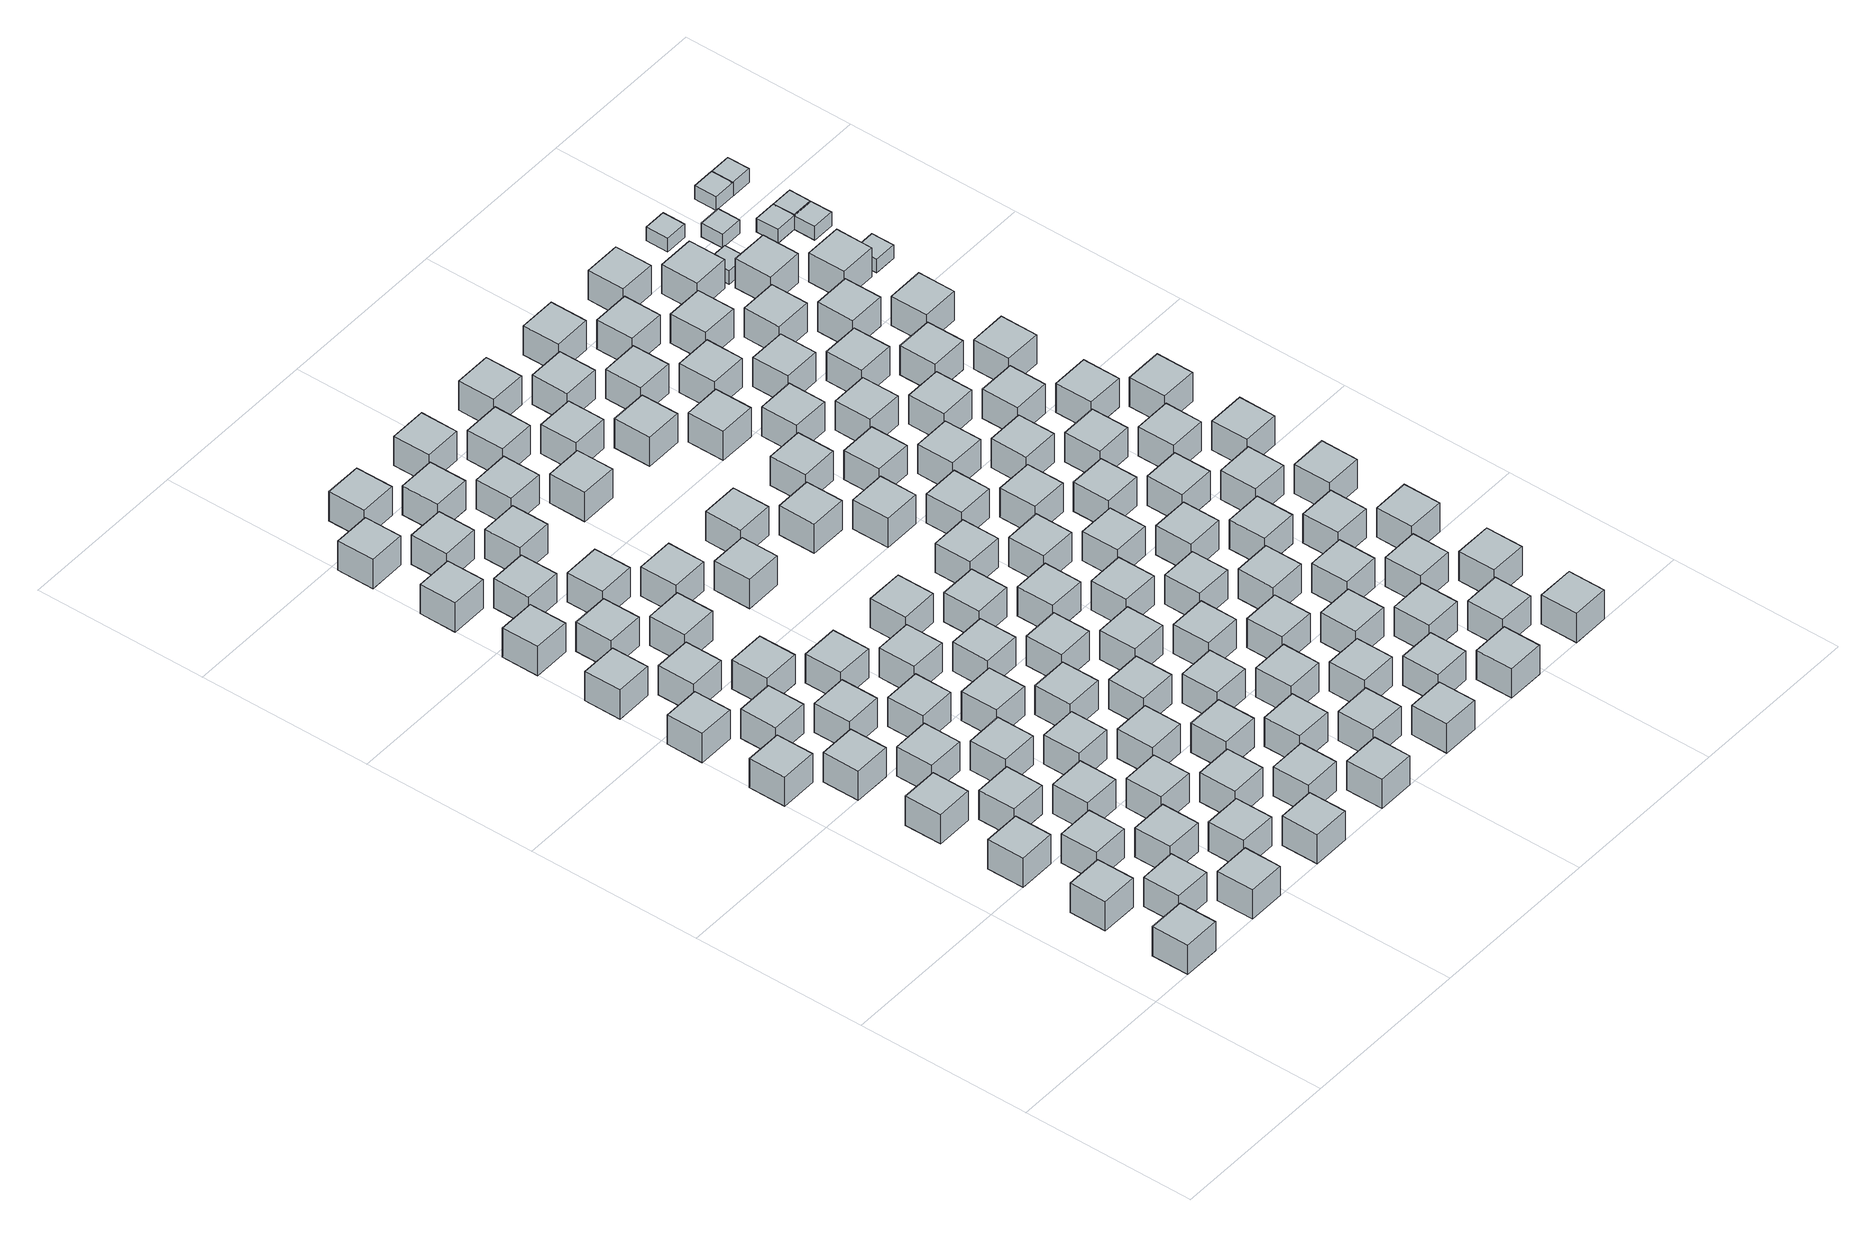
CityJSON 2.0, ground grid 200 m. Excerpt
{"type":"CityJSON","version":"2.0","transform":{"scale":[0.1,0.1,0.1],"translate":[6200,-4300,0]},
"CityObjects":{
"object1":{"type":"GenericCityObject","geometry":[{"type":"Solid","lod":"1","boundaries":[[[[0,1,2,3]],[[4,5,1,0]],[[5,6,2,1]],[[6,7,3,2]],[[7,4,0,3]],[[7,6,5,4]]]]}]},
"object2":{"type":"GenericCityObject","geometry":[{"type":"Solid","lod":"1","boundaries":[[[[8,9,10,11]],[[12,13,9,8]],[[13,14,10,9]],[[14,15,11,10]],[[15,12,8,11]],[[15,14,13,12]]]]}]},
"object3":{"type":"GenericCityObject","geometry":[{"type":"Solid","lod":"1","boundaries":[[[[16,17,18,19]],[[20,21,17,16]],[[21,22,18,17]],[[22,23,19,18]],[[23,20,16,19]],[[23,22,21,20]]]]}]},
"object4":{"type":"GenericCityObject","geometry":[{"type":"Solid","lod":"1","boundaries":[[[[24,25,26,27]],[[28,29,25,24]],[[29,30,26,25]],[[30,31,27,26]],[[31,28,24,27]],[[31,30,29,28]]]]}]},
"object5":{"type":"GenericCityObject","geometry":[{"type":"Solid","lod":"1","boundaries":[[[[32,33,34,35]],[[36,37,33,32]],[[37,38,34,33]],[[38,39,35,34]],[[39,36,32,35]],[[39,38,37,36]]]]}]},
"object6":{"type":"GenericCityObject","geometry":[{"type":"Solid","lod":"1","boundaries":[[[[40,41,42,43]],[[44,45,41,40]],[[45,46,42,41]],[[46,47,43,42]],[[47,44,40,43]],[[47,46,45,44]]]]}]},
"object7":{"type":"GenericCityObject","geometry":[{"type":"Solid","lod":"1","boundaries":[[[[48,49,50,51]],[[52,53,49,48]],[[53,54,50,49]],[[54,55,51,50]],[[55,52,48,51]],[[55,54,53,52]]]]}]},
"object8":{"type":"GenericCityObject","geometry":[{"type":"Solid","lod":"1","boundaries":[[[[56,57,58,59]],[[60,61,57,56]],[[61,62,58,57]],[[62,63,59,58]],[[63,60,56,59]],[[63,62,61,60]]]]}]},
"object9":{"type":"GenericCityObject","geometry":[{"type":"Solid","lod":"1","boundaries":[[[[64,65,66,67]],[[68,69,65,64]],[[69,70,66,65]],[[70,71,67,66]],[[71,68,64,67]],[[71,70,69,68]]]]}]},
"object10":{"type":"GenericCityObject","geometry":[{"type":"Solid","lod":"1","boundaries":[[[[72,73,74,75]],[[76,77,73,72]],[[77,78,74,73]],[[78,79,75,74]],[[79,76,72,75]],[[79,78,77,76]]]]}]},
"object11":{"type":"GenericCityObject","geometry":[{"type":"Solid","lod":"1","boundaries":[[[[80,81,82,83]],[[84,85,81,80]],[[85,86,82,81]],[[86,87,83,82]],[[87,84,80,83]],[[87,86,85,84]]]]}]},
"object12":{"type":"GenericCityObject","geometry":[{"type":"Solid","lod":"1","boundaries":[[[[88,89,90,91]],[[92,93,89,88]],[[93,94,90,89]],[[94,95,91,90]],[[95,92,88,91]],[[95,94,93,92]]]]}]},
"object13":{"type":"GenericCityObject","geometry":[{"type":"Solid","lod":"1","boundaries":[[[[96,97,98,99]],[[100,101,97,96]],[[101,102,98,97]],[[102,103,99,98]],[[103,100,96,99]],[[103,102,101,100]]]]}]},
"object14":{"type":"GenericCityObject","geometry":[{"type":"Solid","lod":"1","boundaries":[[[[104,105,106,107]],[[108,109,105,104]],[[109,110,106,105]],[[110,111,107,106]],[[111,108,104,107]],[[111,110,109,108]]]]}]},
"object15":{"type":"GenericCityObject","geometry":[{"type":"Solid","lod":"1","boundaries":[[[[112,113,114,115]],[[116,117,113,112]],[[117,118,114,113]],[[118,119,115,114]],[[119,116,112,115]],[[119,118,117,116]]]]}]},
"object16":{"type":"GenericCityObject","geometry":[{"type":"Solid","lod":"1","boundaries":[[[[120,121,122,123]],[[124,125,121,120]],[[125,126,122,121]],[[126,127,123,122]],[[127,124,120,123]],[[127,126,125,124]]]]}]},
"object17":{"type":"GenericCityObject","geometry":[{"type":"Solid","lod":"1","boundaries":[[[[128,129,130,131]],[[132,133,129,128]],[[133,134,130,129]],[[134,135,131,130]],[[135,132,128,131]],[[135,134,133,132]]]]}]},
"object18":{"type":"GenericCityObject","geometry":[{"type":"Solid","lod":"1","boundaries":[[[[136,137,138,139]],[[140,141,137,136]],[[141,142,138,137]],[[142,143,139,138]],[[143,140,136,139]],[[143,142,141,140]]]]}]},
"object19":{"type":"GenericCityObject","geometry":[{"type":"Solid","lod":"1","boundaries":[[[[144,145,146,147]],[[148,149,145,144]],[[149,150,146,145]],[[150,151,147,146]],[[151,148,144,147]],[[151,150,149,148]]]]}]},
"object20":{"type":"GenericCityObject","geometry":[{"type":"Solid","lod":"1","boundaries":[[[[152,153,154,155]],[[156,157,153,152]],[[157,158,154,153]],[[158,159,155,154]],[[159,156,152,155]],[[159,158,157,156]]]]}]},
"object21":{"type":"GenericCityObject","geometry":[{"type":"Solid","lod":"1","boundaries":[[[[160,161,162,163]],[[164,165,161,160]],[[165,166,162,161]],[[166,167,163,162]],[[167,164,160,163]],[[167,166,165,164]]]]}]},
"object22":{"type":"GenericCityObject","geometry":[{"type":"Solid","lod":"1","boundaries":[[[[168,169,170,171]],[[172,173,169,168]],[[173,174,170,169]],[[174,175,171,170]],[[175,172,168,171]],[[175,174,173,172]]]]}]},
"object23":{"type":"GenericCityObject","geometry":[{"type":"Solid","lod":"1","boundaries":[[[[176,177,178,179]],[[180,181,177,176]],[[181,182,178,177]],[[182,183,179,178]],[[183,180,176,179]],[[183,182,181,180]]]]}]},
"object24":{"type":"GenericCityObject","geometry":[{"type":"Solid","lod":"1","boundaries":[[[[184,185,186,187]],[[188,189,185,184]],[[189,190,186,185]],[[190,191,187,186]],[[191,188,184,187]],[[191,190,189,188]]]]}]},
"object25":{"type":"GenericCityObject","geometry":[{"type":"Solid","lod":"1","boundaries":[[[[192,193,194,195]],[[196,197,193,192]],[[197,198,194,193]],[[198,199,195,194]],[[199,196,192,195]],[[199,198,197,196]]]]}]},
"object26":{"type":"GenericCityObject","geometry":[{"type":"Solid","lod":"1","boundaries":[[[[200,201,202,203]],[[204,205,201,200]],[[205,206,202,201]],[[206,207,203,202]],[[207,204,200,203]],[[207,206,205,204]]]]}]},
"object27":{"type":"GenericCityObject","geometry":[{"type":"Solid","lod":"1","boundaries":[[[[208,209,210,211]],[[212,213,209,208]],[[213,214,210,209]],[[214,215,211,210]],[[215,212,208,211]],[[215,214,213,212]]]]}]},
"object28":{"type":"GenericCityObject","geometry":[{"type":"Solid","lod":"1","boundaries":[[[[216,217,218,219]],[[220,221,217,216]],[[221,222,218,217]],[[222,223,219,218]],[[223,220,216,219]],[[223,222,221,220]]]]}]},
"object29":{"type":"GenericCityObject","geometry":[{"type":"Solid","lod":"1","boundaries":[[[[224,225,226,227]],[[228,229,225,224]],[[229,230,226,225]],[[230,231,227,226]],[[231,228,224,227]],[[231,230,229,228]]]]}]},
"object30":{"type":"GenericCityObject","geometry":[{"type":"Solid","lod":"1","boundaries":[[[[232,233,234,235]],[[236,237,233,232]],[[237,238,234,233]],[[238,239,235,234]],[[239,236,232,235]],[[239,238,237,236]]]]}]},
"object31":{"type":"GenericCityObject","geometry":[{"type":"Solid","lod":"1","boundaries":[[[[240,241,242,243]],[[244,245,241,240]],[[245,246,242,241]],[[246,247,243,242]],[[247,244,240,243]],[[247,246,245,244]]]]}]},
"object32":{"type":"GenericCityObject","geometry":[{"type":"Solid","lod":"1","boundaries":[[[[248,249,250,251]],[[252,253,249,248]],[[253,254,250,249]],[[254,255,251,250]],[[255,252,248,251]],[[255,254,253,252]]]]}]},
"object33":{"type":"GenericCityObject","geometry":[{"type":"Solid","lod":"1","boundaries":[[[[256,257,258,259]],[[260,261,257,256]],[[261,262,258,257]],[[262,263,259,258]],[[263,260,256,259]],[[263,262,261,260]]]]}]},
"object34":{"type":"GenericCityObject","geometry":[{"type":"Solid","lod":"1","boundaries":[[[[264,265,266,267]],[[268,269,265,264]],[[269,270,266,265]],[[270,271,267,266]],[[271,268,264,267]],[[271,270,269,268]]]]}]},
"object35":{"type":"GenericCityObject","geometry":[{"type":"Solid","lod":"1","boundaries":[[[[272,273,274,275]],[[276,277,273,272]],[[277,278,274,273]],[[278,279,275,274]],[[279,276,272,275]],[[279,278,277,276]]]]}]},
"object36":{"type":"GenericCityObject","geometry":[{"type":"Solid","lod":"1","boundaries":[[[[280,281,282,283]],[[284,285,281,280]],[[285,286,282,281]],[[286,287,283,282]],[[287,284,280,283]],[[287,286,285,284]]]]}]},
"object37":{"type":"GenericCityObject","geometry":[{"type":"Solid","lod":"1","boundaries":[[[[288,289,290,291]],[[292,293,289,288]],[[293,294,290,289]],[[294,295,291,290]],[[295,292,288,291]],[[295,294,293,292]]]]}]},
"object38":{"type":"GenericCityObject","geometry":[{"type":"Solid","lod":"1","boundaries":[[[[296,297,298,299]],[[300,301,297,296]],[[301,302,298,297]],[[302,303,299,298]],[[303,300,296,299]],[[303,302,301,300]]]]}]},
"object39":{"type":"GenericCityObject","geometry":[{"type":"Solid","lod":"1","boundaries":[[[[304,305,306,307]],[[308,309,305,304]],[[309,310,306,305]],[[310,311,307,306]],[[311,308,304,307]],[[311,310,309,308]]]]}]},
"object40":{"type":"GenericCityObject","geometry":[{"type":"Solid","lod":"1","boundaries":[[[[312,313,314,315]],[[316,317,313,312]],[[317,318,314,313]],[[318,319,315,314]],[[319,316,312,315]],[[319,318,317,316]]]]}]},
"object41":{"type":"GenericCityObject","geometry":[{"type":"Solid","lod":"1","boundaries":[[[[320,321,322,323]],[[324,325,321,320]],[[325,326,322,321]],[[326,327,323,322]],[[327,324,320,323]],[[327,326,325,324]]]]}]},
"object42":{"type":"GenericCityObject","geometry":[{"type":"Solid","lod":"1","boundaries":[[[[328,329,330,331]],[[332,333,329,328]],[[333,334,330,329]],[[334,335,331,330]],[[335,332,328,331]],[[335,334,333,332]]]]}]},
"object43":{"type":"GenericCityObject","geometry":[{"type":"Solid","lod":"1","boundaries":[[[[336,337,338,339]],[[340,341,337,336]],[[341,342,338,337]],[[342,343,339,338]],[[343,340,336,339]],[[343,342,341,340]]]]}]},
"object44":{"type":"GenericCityObject","geometry":[{"type":"Solid","lod":"1","boundaries":[[[[344,345,346,347]],[[348,349,345,344]],[[349,350,346,345]],[[350,351,347,346]],[[351,348,344,347]],[[351,350,349,348]]]]}]},
"object45":{"type":"GenericCityObject","geometry":[{"type":"Solid","lod":"1","boundaries":[[[[352,353,354,355]],[[356,357,353,352]],[[357,358,354,353]],[[358,359,355,354]],[[359,356,352,355]],[[359,358,357,356]]]]}]},
"object46":{"type":"GenericCityObject","geometry":[{"type":"Solid","lod":"1","boundaries":[[[[360,361,362,363]],[[364,365,361,360]],[[365,366,362,361]],[[366,367,363,362]],[[367,364,360,363]],[[367,366,365,364]]]]}]},
"object47":{"type":"GenericCityObject","geometry":[{"type":"Solid","lod":"1","boundaries":[[[[368,369,370,371]],[[372,373,369,368]],[[373,374,370,369]],[[374,375,371,370]],[[375,372,368,371]],[[375,374,373,372]]]]}]},
"object48":{"type":"GenericCityObject","geometry":[{"type":"Solid","lod":"1","boundaries":[[[[376,377,378,379]],[[380,381,377,376]],[[381,382,378,377]],[[382,383,379,378]],[[383,380,376,379]],[[383,382,381,380]]]]}]},
"object49":{"type":"GenericCityObject","geometry":[{"type":"Solid","lod":"1","boundaries":[[[[384,385,386,387]],[[388,389,385,384]],[[389,390,386,385]],[[390,391,387,386]],[[391,388,384,387]],[[391,390,389,388]]]]}]},
"object50":{"type":"GenericCityObject","geometry":[{"type":"Solid","lod":"1","boundaries":[[[[392,393,394,395]],[[396,397,393,392]],[[397,398,394,393]],[[398,399,395,394]],[[399,396,392,395]],[[399,398,397,396]]]]}]},
"object51":{"type":"GenericCityObject","geometry":[{"type":"Solid","lod":"1","boundaries":[[[[400,401,402,403]],[[404,405,401,400]],[[405,406,402,401]],[[406,407,403,402]],[[407,404,400,403]],[[407,406,405,404]]]]}]},
"object52":{"type":"GenericCityObject","geometry":[{"type":"Solid","lod":"1","boundaries":[[[[408,409,410,411]],[[412,413,409,408]],[[413,414,410,409]],[[414,415,411,410]],[[415,412,408,411]],[[415,414,413,412]]]]}]},
"object53":{"type":"GenericCityObject","geometry":[{"type":"Solid","lod":"1","boundaries":[[[[416,417,418,419]],[[420,421,417,416]],[[421,422,418,417]],[[422,423,419,418]],[[423,420,416,419]],[[423,422,421,420]]]]}]},
"object54":{"type":"GenericCityObject","geometry":[{"type":"Solid","lod":"1","boundaries":[[[[424,425,426,427]],[[428,429,425,424]],[[429,430,426,425]],[[430,431,427,426]],[[431,428,424,427]],[[431,430,429,428]]]]}]},
"object55":{"type":"GenericCityObject","geometry":[{"type":"Solid","lod":"1","boundaries":[[[[432,433,434,435]],[[436,437,433,432]],[[437,438,434,433]],[[438,439,435,434]],[[439,436,432,435]],[[439,438,437,436]]]]}]},
"object56":{"type":"GenericCityObject","geometry":[{"type":"Solid","lod":"1","boundaries":[[[[440,441,442,443]],[[444,445,441,440]],[[445,446,442,441]],[[446,447,443,442]],[[447,444,440,443]],[[447,446,445,444]]]]}]},
"object57":{"type":"GenericCityObject","geometry":[{"type":"Solid","lod":"1","boundaries":[[[[448,449,450,451]],[[452,453,449,448]],[[453,454,450,449]],[[454,455,451,450]],[[455,452,448,451]],[[455,454,453,452]]]]}]},
"object58":{"type":"GenericCityObject","geometry":[{"type":"Solid","lod":"1","boundaries":[[[[456,457,458,459]],[[460,461,457,456]],[[461,462,458,457]],[[462,463,459,458]],[[463,460,456,459]],[[463,462,461,460]]]]}]},
"object59":{"type":"GenericCityObject","geometry":[{"type":"Solid","lod":"1","boundaries":[[[[464,465,466,467]],[[468,469,465,464]],[[469,470,466,465]],[[470,471,467,466]],[[471,468,464,467]],[[471,470,469,468]]]]}]},
"object60":{"type":"GenericCityObject","geometry":[{"type":"Solid","lod":"1","boundaries":[[[[472,473,474,475]],[[476,477,473,472]],[[477,478,474,473]],[[478,479,475,474]],[[479,476,472,475]],[[479,478,477,476]]]]}]},
"object61":{"type":"GenericCityObject","geometry":[{"type":"Solid","lod":"1","boundaries":[[[[480,481,482,483]],[[484,485,481,480]],[[485,486,482,481]],[[486,487,483,482]],[[487,484,480,483]],[[487,486,485,484]]]]}]},
"object62":{"type":"GenericCityObject","geometry":[{"type":"Solid","lod":"1","boundaries":[[[[488,489,490,491]],[[492,493,489,488]],[[493,494,490,489]],[[494,495,491,490]],[[495,492,488,491]],[[495,494,493,492]]]]}]},
"object63":{"type":"GenericCityObject","geometry":[{"type":"Solid","lod":"1","boundaries":[[[[496,497,498,499]],[[500,501,497,496]],[[501,502,498,497]],[[502,503,499,498]],[[503,500,496,499]],[[503,502,501,500]]]]}]},
"object64":{"type":"GenericCityObject","geometry":[{"type":"Solid","lod":"1","boundaries":[[[[504,505,506,507]],[[508,509,505,504]],[[509,510,506,505]],[[510,511,507,506]],[[511,508,504,507]],[[511,510,509,508]]]]}]},
"object65":{"type":"GenericCityObject","geometry":[{"type":"Solid","lod":"1","boundaries":[[[[512,513,514,515]],[[516,517,513,512]],[[517,518,514,513]],[[518,519,515,514]],[[519,516,512,515]],[[519,518,517,516]]]]}]},
"object66":{"type":"GenericCityObject","geometry":[{"type":"Solid","lod":"1","boundaries":[[[[520,521,522,523]],[[524,525,521,520]],[[525,526,522,521]],[[526,527,523,522]],[[527,524,520,523]],[[527,526,525,524]]]]}]},
"object67":{"type":"GenericCityObject","geometry":[{"type":"Solid","lod":"1","boundaries":[[[[528,529,530,531]],[[532,533,529,528]],[[533,534,530,529]],[[534,535,531,530]],[[535,532,528,531]],[[535,534,533,532]]]]}]},
"object68":{"type":"GenericCityObject","geometry":[{"type":"Solid","lod":"1","boundaries":[[[[536,537,538,539]],[[540,541,537,536]],[[541,542,538,537]],[[542,543,539,538]],[[543,540,536,539]],[[543,542,541,540]]]]}]},
"object69":{"type":"GenericCityObject","geometry":[{"type":"Solid","lod":"1","boundaries":[[[[544,545,546,547]],[[548,549,545,544]],[[549,550,546,545]],[[550,551,547,546]],[[551,548,544,547]],[[551,550,549,548]]]]}]},
"object70":{"type":"GenericCityObject","geometry":[{"type":"Solid","lod":"1","boundaries":[[[[552,553,554,555]],[[556,557,553,552]],[[557,558,554,553]],[[558,559,555,554]],[[559,556,552,555]],[[559,558,557,556]]]]}]},
"object71":{"type":"GenericCityObject","geometry":[{"type":"Solid","lod":"1","boundaries":[[[[560,561,562,563]],[[564,565,561,560]],[[565,566,562,561]],[[566,567,563,562]],[[567,564,560,563]],[[567,566,565,564]]]]}]},
"object72":{"type":"GenericCityObject","geometry":[{"type":"Solid","lod":"1","boundaries":[[[[568,569,570,571]],[[572,573,569,568]],[[573,574,570,569]],[[574,575,571,570]],[[575,572,568,571]],[[575,574,573,572]]]]}]},
"object73":{"type":"GenericCityObject","geometry":[{"type":"Solid","lod":"1","boundaries":[[[[576,577,578,579]],[[580,581,577,576]],[[581,582,578,577]],[[582,583,579,578]],[[583,580,576,579]],[[583,582,581,580]]]]}]},
"object74":{"type":"GenericCityObject","geometry":[{"type":"Solid","lod":"1","boundaries":[[[[584,585,586,587]],[[588,589,585,584]],[[589,590,586,585]],[[590,591,587,586]],[[591,588,584,587]],[[591,590,589,588]]]]}]},
"object75":{"type":"GenericCityObject","geometry":[{"type":"Solid","lod":"1","boundaries":[[[[592,593,594,595]],[[596,597,593,592]],[[597,598,594,593]],[[598,599,595,594]],[[599,596,592,595]],[[599,598,597,596]]]]}]},
"object76":{"type":"GenericCityObject","geometry":[{"type":"Solid","lod":"1","boundaries":[[[[600,601,602,603]],[[604,605,601,600]],[[605,606,602,601]],[[606,607,603,602]],[[607,604,600,603]],[[607,606,605,604]]]]}]},
"object77":{"type":"GenericCityObject","geometry":[{"type":"Solid","lod":"1","boundaries":[[[[608,609,610,611]],[[612,613,609,608]],[[613,614,610,609]],[[614,615,611,610]],[[615,612,608,611]],[[615,614,613,612]]]]}]},
"object78":{"type":"GenericCityObject","geometry":[{"type":"Solid","lod":"1","boundaries":[[[[616,617,618,619]],[[620,621,617,616]],[[621,622,618,617]],[[622,623,619,618]],[[623,620,616,619]],[[623,622,621,620]]]]}]},
"object79":{"type":"GenericCityObject","geometry":[{"type":"Solid","lod":"1","boundaries":[[[[624,625,626,627]],[[628,629,625,624]],[[629,630,626,625]],[[630,631,627,626]],[[631,628,624,627]],[[631,630,629,628]]]]}]},
"object80":{"type":"GenericCityObject","geometry":[{"type":"Solid","lod":"1","boundaries":[[[[632,633,634,635]],[[636,637,633,632]],[[637,638,634,633]],[[638,639,635,634]],[[639,636,632,635]],[[639,638,637,636]]]]}]},
"object81":{"type":"GenericCityObject","geometry":[{"type":"Solid","lod":"1","boundaries":[[[[640,641,642,643]],[[644,645,641,640]],[[645,646,642,641]],[[646,647,643,642]],[[647,644,640,643]],[[647,646,645,644]]]]}]},
"object82":{"type":"GenericCityObject","geometry":[{"type":"Solid","lod":"1","boundaries":[[[[648,649,650,651]],[[652,653,649,648]],[[653,654,650,649]],[[654,655,651,650]],[[655,652,648,651]],[[655,654,653,652]]]]}]},
"object83":{"type":"GenericCityObject","geometry":[{"type":"Solid","lod":"1","boundaries":[[[[656,657,658,659]],[[660,661,657,656]],[[661,662,658,657]],[[662,663,659,658]],[[663,660,656,659]],[[663,662,661,660]]]]}]},
"object84":{"type":"GenericCityObject","geometry":[{"type":"Solid","lod":"1","boundaries":[[[[664,665,666,667]],[[668,669,665,664]],[[669,670,666,665]],[[670,671,667,666]],[[671,668,664,667]],[[671,670,669,668]]]]}]},
"object85":{"type":"GenericCityObject","geometry":[{"type":"Solid","lod":"1","boundaries":[[[[672,673,674,675]],[[676,677,673,672]],[[677,678,674,673]],[[678,679,675,674]],[[679,676,672,675]],[[679,678,677,676]]]]}]},
"object86":{"type":"GenericCityObject","geometry":[{"type":"Solid","lod":"1","boundaries":[[[[680,681,682,683]],[[684,685,681,680]],[[685,686,682,681]],[[686,687,683,682]],[[687,684,680,683]],[[687,686,685,684]]]]}]},
"object87":{"type":"GenericCityObject","geometry":[{"type":"Solid","lod":"1","boundaries":[[[[688,689,690,691]],[[692,693,689,688]],[[693,694,690,689]],[[694,695,691,690]],[[695,692,688,691]],[[695,694,693,692]]]]}]},
"object88":{"type":"GenericCityObject","geometry":[{"type":"Solid","lod":"1","boundaries":[[[[696,697,698,699]],[[700,701,697,696]],[[701,702,698,697]],[[702,703,699,698]],[[703,700,696,699]],[[703,702,701,700]]]]}]},
"object89":{"type":"GenericCityObject","geometry":[{"type":"Solid","lod":"1","boundaries":[[[[704,705,706,707]],[[708,709,705,704]],[[709,710,706,705]],[[710,711,707,706]],[[711,708,704,707]],[[711,710,709,708]]]]}]},
"object90":{"type":"GenericCityObject","geometry":[{"type":"Solid","lod":"1","boundaries":[[[[712,713,714,715]],[[716,717,713,712]],[[717,718,714,713]],[[718,719,715,714]],[[719,716,712,715]],[[719,718,717,716]]]]}]},
"object91":{"type":"GenericCityObject","geometry":[{"type":"Solid","lod":"1","boundaries":[[[[720,721,722,723]],[[724,725,721,720]],[[725,726,722,721]],[[726,727,723,722]],[[727,724,720,723]],[[727,726,725,724]]]]}]},
"object92":{"type":"GenericCityObject","geometry":[{"type":"Solid","lod":"1","boundaries":[[[[728,729,730,731]],[[732,733,729,728]],[[733,734,730,729]],[[734,735,731,730]],[[735,732,728,731]],[[735,734,733,732]]]]}]},
"object93":{"type":"GenericCityObject","geometry":[{"type":"Solid","lod":"1","boundaries":[[[[736,737,738,739]],[[740,741,737,736]],[[741,742,738,737]],[[742,743,739,738]],[[743,740,736,739]],[[743,742,741,740]]]]}]},
"object94":{"type":"GenericCityObject","geometry":[{"type":"Solid","lod":"1","boundaries":[[[[744,745,746,747]],[[748,749,745,744]],[[749,750,746,745]],[[750,751,747,746]],[[751,748,744,747]],[[751,750,749,748]]]]}]},
"object95":{"type":"GenericCityObject","geometry":[{"type":"Solid","lod":"1","boundaries":[[[[752,753,754,755]],[[756,757,753,752]],[[757,758,754,753]],[[758,759,755,754]],[[759,756,752,755]],[[759,758,757,756]]]]}]},
"object96":{"type":"GenericCityObject","geometry":[{"type":"Solid","lod":"1","boundaries":[[[[760,761,762,763]],[[764,765,761,760]],[[765,766,762,761]],[[766,767,763,762]],[[767,764,760,763]],[[767,766,765,764]]]]}]},
"object97":{"type":"GenericCityObject","geometry":[{"type":"Solid","lod":"1","boundaries":[[[[768,769,770,771]],[[772,773,769,768]],[[773,774,770,769]],[[774,775,771,770]],[[775,772,768,771]],[[775,774,773,772]]]]}]},
"object98":{"type":"GenericCityObject","geometry":[{"type":"Solid","lod":"1","boundaries":[[[[776,777,778,779]],[[780,781,777,776]],[[781,782,778,777]],[[782,783,779,778]],[[783,780,776,779]],[[783,782,781,780]]]]}]},
"object99":{"type":"GenericCityObject","geometry":[{"type":"Solid","lod":"1","boundaries":[[[[784,785,786,787]],[[788,789,785,784]],[[789,790,786,785]],[[790,791,787,786]],[[791,788,784,787]],[[791,790,789,788]]]]}]},
"object100":{"type":"GenericCityObject","geometry":[{"type":"Solid","lod":"1","boundaries":[[[[792,793,794,795]],[[796,797,793,792]],[[797,798,794,793]],[[798,799,795,794]],[[799,796,792,795]],[[799,798,797,796]]]]}]},
"object101":{"type":"GenericCityObject","geometry":[{"type":"Solid","lod":"1","boundaries":[[[[800,801,802,803]],[[804,805,801,800]],[[805,806,802,801]],[[806,807,803,802]],[[807,804,800,803]],[[807,806,805,804]]]]}]},
"object102":{"type":"GenericCityObject","geometry":[{"type":"Solid","lod":"1","boundaries":[[[[808,809,810,811]],[[812,813,809,808]],[[813,814,810,809]],[[814,815,811,810]],[[815,812,808,811]],[[815,814,813,812]]]]}]},
"object103":{"type":"GenericCityObject","geometry":[{"type":"Solid","lod":"1","boundaries":[[[[816,817,818,819]],[[820,821,817,816]],[[821,822,818,817]],[[822,823,819,818]],[[823,820,816,819]],[[823,822,821,820]]]]}]},
"object104":{"type":"GenericCityObject","geometry":[{"type":"Solid","lod":"1","boundaries":[[[[824,825,826,827]],[[828,829,825,824]],[[829,830,826,825]],[[830,831,827,826]],[[831,828,824,827]],[[831,830,829,828]]]]}]},
"object105":{"type":"GenericCityObject","geometry":[{"type":"Solid","lod":"1","boundaries":[[[[832,833,834,835]],[[836,837,833,832]],[[837,838,834,833]],[[838,839,835,834]],[[839,836,832,835]],[[839,838,837,836]]]]}]},
"object106":{"type":"GenericCityObject","geometry":[{"type":"Solid","lod":"1","boundaries":[[[[840,841,842,843]],[[844,845,841,840]],[[845,846,842,841]],[[846,847,843,842]],[[847,844,840,843]],[[847,846,845,844]]]]}]},
"object107":{"type":"GenericCityObject","geometry":[{"type":"Solid","lod":"1","boundaries":[[[[848,849,850,851]],[[852,853,849,848]],[[853,854,850,849]],[[854,855,851,850]],[[855,852,848,851]],[[855,854,853,852]]]]}]},
"object108":{"type":"GenericCityObject","geometry":[{"type":"Solid","lod":"1","boundaries":[[[[856,857,858,859]],[[860,861,857,856]],[[861,862,858,857]],[[862,863,859,858]],[[863,860,856,859]],[[863,862,861,860]]]]}]},
"object109":{"type":"GenericCityObject","geometry":[{"type":"Solid","lod":"1","boundaries":[[[[864,865,866,867]],[[868,869,865,864]],[[869,870,866,865]],[[870,871,867,866]],[[871,868,864,867]],[[871,870,869,868]]]]}]},
"object110":{"type":"GenericCityObject","geometry":[{"type":"Solid","lod":"1","boundaries":[[[[872,873,874,875]],[[876,877,873,872]],[[877,878,874,873]],[[878,879,875,874]],[[879,876,872,875]],[[879,878,877,876]]]]}]},
"object111":{"type":"GenericCityObject","geometry":[{"type":"Solid","lod":"1","boundaries":[[[[880,881,882,883]],[[884,885,881,880]],[[885,886,882,881]],[[886,887,883,882]],[[887,884,880,883]],[[887,886,885,884]]]]}]},
"object112":{"type":"GenericCityObject","geometry":[{"type":"Solid","lod":"1","boundaries":[[[[888,889,890,891]],[[892,893,889,888]],[[893,894,890,889]],[[894,895,891,890]],[[895,892,888,891]],[[895,894,893,892]]]]}]},
"object113":{"type":"GenericCityObject","geometry":[{"type":"Solid","lod":"1","boundaries":[[[[896,897,898,899]],[[900,901,897,896]],[[901,902,898,897]],[[902,903,899,898]],[[903,900,896,899]],[[903,902,901,900]]]]}]},
"object114":{"type":"GenericCityObject","geometry":[{"type":"Solid","lod":"1","boundaries":[[[[904,905,906,907]],[[908,909,905,904]],[[909,910,906,905]],[[910,911,907,906]],[[911,908,904,907]],[[911,910,909,908]]]]}]},
"object115":{"type":"GenericCityObject","geometry":[{"type":"Solid","lod":"1","boundaries":[[[[912,913,914,915]],[[916,917,913,912]],[[917,918,914,913]],[[918,919,915,914]],[[919,916,912,915]],[[919,918,917,916]]]]}]},
"object116":{"type":"GenericCityObject","geometry":[{"type":"Solid","lod":"1","boundaries":[[[[920,921,922,923]],[[924,925,921,920]],[[925,926,922,921]],[[926,927,923,922]],[[927,924,920,923]],[[927,926,925,924]]]]}]},
"object117":{"type":"GenericCityObject","geometry":[{"type":"Solid","lod":"1","boundaries":[[[[928,929,930,931]],[[932,933,929,928]],[[933,934,930,929]],[[934,935,931,930]],[[935,932,928,931]],[[935,934,933,932]]]]}]},
"object118":{"type":"GenericCityObject","geometry":[{"type":"Solid","lod":"1","boundaries":[[[[936,937,938,939]],[[940,941,937,936]],[[941,942,938,937]],[[942,943,939,938]],[[943,940,936,939]],[[943,942,941,940]]]]}]},
"object119":{"type":"GenericCityObject","geometry":[{"type":"Solid","lod":"1","boundaries":[[[[944,945,946,947]],[[948,949,945,944]],[[949,950,946,945]],[[950,951,947,946]],[[951,948,944,947]],[[951,950,949,948]]]]}]},
"object120":{"type":"GenericCityObject","geometry":[{"type":"Solid","lod":"1","boundaries":[[[[952,953,954,955]],[[956,957,953,952]],[[957,958,954,953]],[[958,959,955,954]],[[959,956,952,955]],[[959,958,957,956]]]]}]},
"object121":{"type":"GenericCityObject","geometry":[{"type":"Solid","lod":"1","boundaries":[[[[960,961,962,963]],[[964,965,961,960]],[[965,966,962,961]],[[966,967,963,962]],[[967,964,960,963]],[[967,966,965,964]]]]}]},
"object122":{"type":"GenericCityObject","geometry":[{"type":"Solid","lod":"1","boundaries":[[[[968,969,970,971]],[[972,973,969,968]],[[973,974,970,969]],[[974,975,971,970]],[[975,972,968,971]],[[975,974,973,972]]]]}]},
"object123":{"type":"GenericCityObject","geometry":[{"type":"Solid","lod":"1","boundaries":[[[[976,977,978,979]],[[980,981,977,976]],[[981,982,978,977]],[[982,983,979,978]],[[983,980,976,979]],[[983,982,981,980]]]]}]},
"object124":{"type":"GenericCityObject","geometry":[{"type":"Solid","lod":"1","boundaries":[[[[984,985,986,987]],[[988,989,985,984]],[[989,990,986,985]],[[990,991,987,986]],[[991,988,984,987]],[[991,990,989,988]]]]}]},
"object125":{"type":"GenericCityObject","geometry":[{"type":"Solid","lod":"1","boundaries":[[[[992,993,994,995]],[[996,997,993,992]],[[997,998,994,993]],[[998,999,995,994]],[[999,996,992,995]],[[999,998,997,996]]]]}]},
"object126":{"type":"GenericCityObject","geometry":[{"type":"Solid","lod":"1","boundaries":[[[[1000,1001,1002,1003]],[[1004,1005,1001,1000]],[[1005,1006,1002,1001]],[[1006,1007,1003,1002]],[[1007,1004,1000,1003]],[[1007,1006,1005,1004]]]]}]},
"object127":{"type":"GenericCityObject","geometry":[{"type":"Solid","lod":"1","boundaries":[[[[1008,1009,1010,1011]],[[1012,1013,1009,1008]],[[1013,1014,1010,1009]],[[1014,1015,1011,1010]],[[1015,1012,1008,1011]],[[1015,1014,1013,1012]]]]}]},
"object128":{"type":"GenericCityObject","geometry":[{"type":"Solid","lod":"1","boundaries":[[[[1016,1017,1018,1019]],[[1020,1021,1017,1016]],[[1021,1022,1018,1017]],[[1022,1023,1019,1018]],[[1023,1020,1016,1019]],[[1023,1022,1021,1020]]]]}]},
"object129":{"type":"GenericCityObject","geometry":[{"type":"Solid","lod":"1","boundaries":[[[[1024,1025,1026,1027]],[[1028,1029,1025,1024]],[[1029,1030,1026,1025]],[[1030,1031,1027,1026]],[[1031,1028,1024,1027]],[[1031,1030,1029,1028]]]]}]},
"object130":{"type":"GenericCityObject","geometry":[{"type":"Solid","lod":"1","boundaries":[[[[1032,1033,1034,1035]],[[1036,1037,1033,1032]],[[1037,1038,1034,1033]],[[1038,1039,1035,1034]],[[1039,1036,1032,1035]],[[1039,1038,1037,1036]]]]}]},
"object131":{"type":"GenericCityObject","geometry":[{"type":"Solid","lod":"1","boundaries":[[[[1040,1041,1042,1043]],[[1044,1045,1041,1040]],[[1045,1046,1042,1041]],[[1046,1047,1043,1042]],[[1047,1044,1040,1043]],[[1047,1046,1045,1044]]]]}]},
"object132":{"type":"GenericCityObject","geometry":[{"type":"Solid","lod":"1","boundaries":[[[[1048,1049,1050,1051]],[[1052,1053,1049,1048]],[[1053,1054,1050,1049]],[[1054,1055,1051,1050]],[[1055,1052,1048,1051]],[[1055,1054,1053,1052]]]]}]},
"object133":{"type":"GenericCityObject","geometry":[{"type":"Solid","lod":"1","boundaries":[[[[1056,1057,1058,1059]],[[1060,1061,1057,1056]],[[1061,1062,1058,1057]],[[1062,1063,1059,1058]],[[1063,1060,1056,1059]],[[1063,1062,1061,1060]]]]}]},
"object134":{"type":"GenericCityObject","geometry":[{"type":"Solid","lod":"1","boundaries":[[[[1064,1065,1066,1067]],[[1068,1069,1065,1064]],[[1069,1070,1066,1065]],[[1070,1071,1067,1066]],[[1071,1068,1064,1067]],[[1071,1070,1069,1068]]]]}]},
"object135":{"type":"GenericCityObject","geometry":[{"type":"Solid","lod":"1","boundaries":[[[[1072,1073,1074,1075]],[[1076,1077,1073,1072]],[[1077,1078,1074,1073]],[[1078,1079,1075,1074]],[[1079,1076,1072,1075]],[[1079,1078,1077,1076]]]]}]},
"object136":{"type":"GenericCityObject","geometry":[{"type":"Solid","lod":"1","boundaries":[[[[1080,1081,1082,1083]],[[1084,1085,1081,1080]],[[1085,1086,1082,1081]],[[1086,1087,1083,1082]],[[1087,1084,1080,1083]],[[1087,1086,1085,1084]]]]}]},
"object137":{"type":"GenericCityObject","geometry":[{"type":"Solid","lod":"1","boundaries":[[[[1088,1089,1090,1091]],[[1092,1093,1089,1088]],[[1093,1094,1090,1089]],[[1094,1095,1091,1090]],[[1095,1092,1088,1091]],[[1095,1094,1093,1092]]]]}]}
},
"vertices":[
[500,0,0],[929,0,0],[929,429,0],[500,429,0],[500,0,375],[929,0,375],[929,429,375],[500,429,375],
[500,1000,0],[929,1000,0],[929,1429,0],[500,1429,0],[500,1000,375],[929,1000,375],[929,1429,375],[500,1429,375],
[500,2000,0],[929,2000,0],[929,2429,0],[500,2429,0],[500,2000,375],[929,2000,375],[929,2429,375],[500,2429,375],
[1000,500,0],[1429,500,0],[1429,929,0],[1000,929,0],[1000,500,375],[1429,500,375],[1429,929,375],[1000,929,375],
[0,4500,0],[429,4500,0],[429,4929,0],[0,4929,0],[0,4500,375],[429,4500,375],[429,4929,375],[0,4929,375],
[500,3000,0],[929,3000,0],[929,3429,0],[500,3429,0],[500,3000,375],[929,3000,375],[929,3429,375],[500,3429,375],
[1000,1500,0],[1429,1500,0],[1429,1929,0],[1000,1929,0],[1000,1500,375],[1429,1500,375],[1429,1929,375],[1000,1929,375],
[1500,0,0],[1929,0,0],[1929,429,0],[1500,429,0],[1500,0,375],[1929,0,375],[1929,429,375],[1500,429,375],
[0,5500,0],[429,5500,0],[429,5929,0],[0,5929,0],[0,5500,375],[429,5500,375],[429,5929,375],[0,5929,375],
[500,4000,0],[929,4000,0],[929,4429,0],[500,4429,0],[500,4000,375],[929,4000,375],[929,4429,375],[500,4429,375],
[1000,2500,0],[1429,2500,0],[1429,2929,0],[1000,2929,0],[1000,2500,375],[1429,2500,375],[1429,2929,375],[1000,2929,375],
[1500,1000,0],[1929,1000,0],[1929,1429,0],[1500,1429,0],[1500,1000,375],[1929,1000,375],[1929,1429,375],[1500,1429,375],
[0,6500,0],[429,6500,0],[429,6929,0],[0,6929,0],[0,6500,375],[429,6500,375],[429,6929,375],[0,6929,375],
[500,5000,0],[929,5000,0],[929,5429,0],[500,5429,0],[500,5000,375],[929,5000,375],[929,5429,375],[500,5429,375],
[1000,3500,0],[1429,3500,0],[1429,3929,0],[1000,3929,0],[1000,3500,375],[1429,3500,375],[1429,3929,375],[1000,3929,375],
[1500,2000,0],[1929,2000,0],[1929,2429,0],[1500,2429,0],[1500,2000,375],[1929,2000,375],[1929,2429,375],[1500,2429,375],
[2000,500,0],[2429,500,0],[2429,929,0],[2000,929,0],[2000,500,375],[2429,500,375],[2429,929,375],[2000,929,375],
[0,7500,0],[429,7500,0],[429,7929,0],[0,7929,0],[0,7500,375],[429,7500,375],[429,7929,375],[0,7929,375],
[500,6000,0],[929,6000,0],[929,6429,0],[500,6429,0],[500,6000,375],[929,6000,375],[929,6429,375],[500,6429,375],
[1000,4500,0],[1429,4500,0],[1429,4929,0],[1000,4929,0],[1000,4500,375],[1429,4500,375],[1429,4929,375],[1000,4929,375],
[1500,3000,0],[1929,3000,0],[1929,3429,0],[1500,3429,0],[1500,3000,375],[1929,3000,375],[1929,3429,375],[1500,3429,375],
[2000,1500,0],[2429,1500,0],[2429,1929,0],[2000,1929,0],[2000,1500,375],[2429,1500,375],[2429,1929,375],[2000,1929,375],
[2500,0,0],[2929,0,0],[2929,429,0],[2500,429,0],[2500,0,375],[2929,0,375],[2929,429,375],[2500,429,375],
[0,8500,0],[429,8500,0],[429,8929,0],[0,8929,0],[0,8500,375],[429,8500,375],[429,8929,375],[0,8929,375],
[500,7000,0],[929,7000,0],[929,7429,0],[500,7429,0],[500,7000,375],[929,7000,375],[929,7429,375],[500,7429,375],
[1000,5500,0],[1429,5500,0],[1429,5929,0],[1000,5929,0],[1000,5500,375],[1429,5500,375],[1429,5929,375],[1000,5929,375],
[1500,4000,0],[1929,4000,0],[1929,4429,0],[1500,4429,0],[1500,4000,375],[1929,4000,375],[1929,4429,375],[1500,4429,375],
[2000,2500,0],[2429,2500,0],[2429,2929,0],[2000,2929,0],[2000,2500,375],[2429,2500,375],[2429,2929,375],[2000,2929,375],
[2500,1000,0],[2929,1000,0],[2929,1429,0],[2500,1429,0],[2500,1000,375],[2929,1000,375],[2929,1429,375],[2500,1429,375],
[0,9500,0],[429,9500,0],[429,9929,0],[0,9929,0],[0,9500,375],[429,9500,375],[429,9929,375],[0,9929,375],
[500,8000,0],[929,8000,0],[929,8429,0],[500,8429,0],[500,8000,375],[929,8000,375],[929,8429,375],[500,8429,375],
[1000,6500,0],[1429,6500,0],[1429,6929,0],[1000,6929,0],[1000,6500,375],[1429,6500,375],[1429,6929,375],[1000,6929,375],
[1500,5000,0],[1929,5000,0],[1929,5429,0],[1500,5429,0],[1500,5000,375],[1929,5000,375],[1929,5429,375],[1500,5429,375],
[2000,3500,0],[2429,3500,0],[2429,3929,0],[2000,3929,0],[2000,3500,375],[2429,3500,375],[2429,3929,375],[2000,3929,375],
[2500,2000,0],[2929,2000,0],[2929,2429,0],[2500,2429,0],[2500,2000,375],[2929,2000,375],[2929,2429,375],[2500,2429,375],
[3000,500,0],[3429,500,0],[3429,929,0],[3000,929,0],[3000,500,375],[3429,500,375],[3429,929,375],[3000,929,375],
[500,9000,0],[929,9000,0],[929,9429,0],[500,9429,0],[500,9000,375],[929,9000,375],[929,9429,375],[500,9429,375],
[1000,7500,0],[1429,7500,0],[1429,7929,0],[1000,7929,0],[1000,7500,375],[1429,7500,375],[1429,7929,375],[1000,7929,375],
[2000,4500,0],[2429,4500,0],[2429,4929,0],[2000,4929,0],[2000,4500,375],[2429,4500,375],[2429,4929,375],[2000,4929,375],
[2500,3000,0],[2929,3000,0],[2929,3429,0],[2500,3429,0],[2500,3000,375],[2929,3000,375],[2929,3429,375],[2500,3429,375],
[3000,1500,0],[3429,1500,0],[3429,1929,0],[3000,1929,0],[3000,1500,375],[3429,1500,375],[3429,1929,375],[3000,1929,375],
[500,10000,0],[929,10000,0],[929,10429,0],[500,10429,0],[500,10000,375],[929,10000,375],[929,10429,375],[500,10429,375],
[3500,0,0],[3929,0,0],[3929,429,0],[3500,429,0],[3500,0,375],[3929,0,375],[3929,429,375],[3500,429,375],
[1000,8500,0],[1429,8500,0],[1429,8929,0],[1000,8929,0],[1000,8500,375],[1429,8500,375],[1429,8929,375],[1000,8929,375],
[1500,7000,0],[1929,7000,0],[1929,7429,0],[1500,7429,0],[1500,7000,375],[1929,7000,375],[1929,7429,375],[1500,7429,375],
[2500,4000,0],[2929,4000,0],[2929,4429,0],[2500,4429,0],[2500,4000,375],[2929,4000,375],[2929,4429,375],[2500,4429,375],
[3000,2500,0],[3429,2500,0],[3429,2929,0],[3000,2929,0],[3000,2500,375],[3429,2500,375],[3429,2929,375],[3000,2929,375],
[3500,1000,0],[3929,1000,0],[3929,1429,0],[3500,1429,0],[3500,1000,375],[3929,1000,375],[3929,1429,375],[3500,1429,375],
[1000,9500,0],[1429,9500,0],[1429,9929,0],[1000,9929,0],[1000,9500,375],[1429,9500,375],[1429,9929,375],[1000,9929,375],
[2000,6500,0],[2429,6500,0],[2429,6929,0],[2000,6929,0],[2000,6500,375],[2429,6500,375],[2429,6929,375],[2000,6929,375],
[2500,5000,0],[2929,5000,0],[2929,5429,0],[2500,5429,0],[2500,5000,375],[2929,5000,375],[2929,5429,375],[2500,5429,375],
[3000,3500,0],[3429,3500,0],[3429,3929,0],[3000,3929,0],[3000,3500,375],[3429,3500,375],[3429,3929,375],[3000,3929,375],
[3500,2000,0],[3929,2000,0],[3929,2429,0],[3500,2429,0],[3500,2000,375],[3929,2000,375],[3929,2429,375],[3500,2429,375],
[4000,500,0],[4429,500,0],[4429,929,0],[4000,929,0],[4000,500,375],[4429,500,375],[4429,929,375],[4000,929,375],
[1500,9000,0],[1929,9000,0],[1929,9429,0],[1500,9429,0],[1500,9000,375],[1929,9000,375],[1929,9429,375],[1500,9429,375],
[3000,4500,0],[3429,4500,0],[3429,4929,0],[3000,4929,0],[3000,4500,375],[3429,4500,375],[3429,4929,375],[3000,4929,375],
[3500,3000,0],[3929,3000,0],[3929,3429,0],[3500,3429,0],[3500,3000,375],[3929,3000,375],[3929,3429,375],[3500,3429,375],
[4000,1500,0],[4429,1500,0],[4429,1929,0],[4000,1929,0],[4000,1500,375],[4429,1500,375],[4429,1929,375],[4000,1929,375],
[1500,10000,0],[1929,10000,0],[1929,10429,0],[1500,10429,0],[1500,10000,375],[1929,10000,375],[1929,10429,375],[1500,10429,375],
[4500,0,0],[4929,0,0],[4929,429,0],[4500,429,0],[4500,0,375],[4929,0,375],[4929,429,375],[4500,429,375],
[2000,8500,0],[2429,8500,0],[2429,8929,0],[2000,8929,0],[2000,8500,375],[2429,8500,375],[2429,8929,375],[2000,8929,375],
[2500,7000,0],[2929,7000,0],[2929,7429,0],[2500,7429,0],[2500,7000,375],[2929,7000,375],[2929,7429,375],[2500,7429,375],
[3500,4000,0],[3929,4000,0],[3929,4429,0],[3500,4429,0],[3500,4000,375],[3929,4000,375],[3929,4429,375],[3500,4429,375],
[4000,2500,0],[4429,2500,0],[4429,2929,0],[4000,2929,0],[4000,2500,375],[4429,2500,375],[4429,2929,375],[4000,2929,375],
[4500,1000,0],[4929,1000,0],[4929,1429,0],[4500,1429,0],[4500,1000,375],[4929,1000,375],[4929,1429,375],[4500,1429,375],
[2000,9500,0],[2429,9500,0],[2429,9929,0],[2000,9929,0],[2000,9500,375],[2429,9500,375],[2429,9929,375],[2000,9929,375],
[3000,6500,0],[3429,6500,0],[3429,6929,0],[3000,6929,0],[3000,6500,375],[3429,6500,375],[3429,6929,375],[3000,6929,375],
[3500,5000,0],[3929,5000,0],[3929,5429,0],[3500,5429,0],[3500,5000,375],[3929,5000,375],[3929,5429,375],[3500,5429,375],
[4000,3500,0],[4429,3500,0],[4429,3929,0],[4000,3929,0],[4000,3500,375],[4429,3500,375],[4429,3929,375],[4000,3929,375],
[4500,2000,0],[4929,2000,0],[4929,2429,0],[4500,2429,0],[4500,2000,375],[4929,2000,375],[4929,2429,375],[4500,2429,375],
[5000,500,0],[5429,500,0],[5429,929,0],[5000,929,0],[5000,500,375],[5429,500,375],[5429,929,375],[5000,929,375],
[2500,9000,0],[2929,9000,0],[2929,9429,0],[2500,9429,0],[2500,9000,375],[2929,9000,375],[2929,9429,375],[2500,9429,375],
[3500,6000,0],[3929,6000,0],[3929,6429,0],[3500,6429,0],[3500,6000,375],[3929,6000,375],[3929,6429,375],[3500,6429,375],
[4000,4500,0],[4429,4500,0],[4429,4929,0],[4000,4929,0],[4000,4500,375],[4429,4500,375],[4429,4929,375],[4000,4929,375],
[4500,3000,0],[4929,3000,0],[4929,3429,0],[4500,3429,0],[4500,3000,375],[4929,3000,375],[4929,3429,375],[4500,3429,375],
[5000,1500,0],[5429,1500,0],[5429,1929,0],[5000,1929,0],[5000,1500,375],[5429,1500,375],[5429,1929,375],[5000,1929,375],
[2500,10000,0],[2929,10000,0],[2929,10429,0],[2500,10429,0],[2500,10000,375],[2929,10000,375],[2929,10429,375],[2500,10429,375],
[5500,0,0],[5929,0,0],[5929,429,0],[5500,429,0],[5500,0,375],[5929,0,375],[5929,429,375],[5500,429,375],
[3000,8500,0],[3429,8500,0],[3429,8929,0],[3000,8929,0],[3000,8500,375],[3429,8500,375],[3429,8929,375],[3000,8929,375],
[3500,7000,0],[3929,7000,0],[3929,7429,0],[3500,7429,0],[3500,7000,375],[3929,7000,375],[3929,7429,375],[3500,7429,375],
[4000,5500,0],[4429,5500,0],[4429,5929,0],[4000,5929,0],[4000,5500,375],[4429,5500,375],[4429,5929,375],[4000,5929,375],
[4500,4000,0],[4929,4000,0],[4929,4429,0],[4500,4429,0],[4500,4000,375],[4929,4000,375],[4929,4429,375],[4500,4429,375],
[5000,2500,0],[5429,2500,0],[5429,2929,0],[5000,2929,0],[5000,2500,375],[5429,2500,375],[5429,2929,375],[5000,2929,375],
[5500,1000,0],[5929,1000,0],[5929,1429,0],[5500,1429,0],[5500,1000,375],[5929,1000,375],[5929,1429,375],[5500,1429,375],
[3000,9500,0],[3429,9500,0],[3429,9929,0],[3000,9929,0],[3000,9500,375],[3429,9500,375],[3429,9929,375],[3000,9929,375],
[3500,8000,0],[3929,8000,0],[3929,8429,0],[3500,8429,0],[3500,8000,375],[3929,8000,375],[3929,8429,375],[3500,8429,375],
[4000,6500,0],[4429,6500,0],[4429,6929,0],[4000,6929,0],[4000,6500,375],[4429,6500,375],[4429,6929,375],[4000,6929,375],
[4500,5000,0],[4929,5000,0],[4929,5429,0],[4500,5429,0],[4500,5000,375],[4929,5000,375],[4929,5429,375],[4500,5429,375],
[5000,3500,0],[5429,3500,0],[5429,3929,0],[5000,3929,0],[5000,3500,375],[5429,3500,375],[5429,3929,375],[5000,3929,375],
[5500,2000,0],[5929,2000,0],[5929,2429,0],[5500,2429,0],[5500,2000,375],[5929,2000,375],[5929,2429,375],[5500,2429,375],
[6000,500,0],[6429,500,0],[6429,929,0],[6000,929,0],[6000,500,375],[6429,500,375],[6429,929,375],[6000,929,375],
[3500,9000,0],[3929,9000,0],[3929,9429,0],[3500,9429,0],[3500,9000,375],[3929,9000,375],[3929,9429,375],[3500,9429,375],
[4000,7500,0],[4429,7500,0],[4429,7929,0],[4000,7929,0],[4000,7500,375],[4429,7500,375],[4429,7929,375],[4000,7929,375],
[4500,6000,0],[4929,6000,0],[4929,6429,0],[4500,6429,0],[4500,6000,375],[4929,6000,375],[4929,6429,375],[4500,6429,375],
[5000,4500,0],[5429,4500,0],[5429,4929,0],[5000,4929,0],[5000,4500,375],[5429,4500,375],[5429,4929,375],[5000,4929,375],
[5500,3000,0],[5929,3000,0],[5929,3429,0],[5500,3429,0],[5500,3000,375],[5929,3000,375],[5929,3429,375],[5500,3429,375],
[6000,1500,0],[6429,1500,0],[6429,1929,0],[6000,1929,0],[6000,1500,375],[6429,1500,375],[6429,1929,375],[6000,1929,375],
[3500,10000,0],[3929,10000,0],[3929,10429,0],[3500,10429,0],[3500,10000,375],[3929,10000,375],[3929,10429,375],[3500,10429,375],
[6500,0,0],[6929,0,0],[6929,429,0],[6500,429,0],[6500,0,375],[6929,0,375],[6929,429,375],[6500,429,375],
[4000,8500,0],[4429,8500,0],[4429,8929,0],[4000,8929,0],[4000,8500,375],[4429,8500,375],[4429,8929,375],[4000,8929,375],
[4500,7000,0],[4929,7000,0],[4929,7429,0],[4500,7429,0],[4500,7000,375],[4929,7000,375],[4929,7429,375],[4500,7429,375],
[5000,5500,0],[5429,5500,0],[5429,5929,0],[5000,5929,0],[5000,5500,375],[5429,5500,375],[5429,5929,375],[5000,5929,375],
[5500,4000,0],[5929,4000,0],[5929,4429,0],[5500,4429,0],[5500,4000,375],[5929,4000,375],[5929,4429,375],[5500,4429,375],
[6000,2500,0],[6429,2500,0],[6429,2929,0],[6000,2929,0],[6000,2500,375],[6429,2500,375],[6429,2929,375],[6000,2929,375],
[6500,1000,0],[6929,1000,0],[6929,1429,0],[6500,1429,0],[6500,1000,375],[6929,1000,375],[6929,1429,375],[6500,1429,375],
[4000,9500,0],[4429,9500,0],[4429,9929,0],[4000,9929,0],[4000,9500,375],[4429,9500,375],[4429,9929,375],[4000,9929,375],
[4500,8000,0],[4929,8000,0],[4929,8429,0],[4500,8429,0],[4500,8000,375],[4929,8000,375],[4929,8429,375],[4500,8429,375],
[5000,6500,0],[5429,6500,0],[5429,6929,0],[5000,6929,0],[5000,6500,375],[5429,6500,375],[5429,6929,375],[5000,6929,375],
[5500,5000,0],[5929,5000,0],[5929,5429,0],[5500,5429,0],[5500,5000,375],[5929,5000,375],[5929,5429,375],[5500,5429,375],
[6000,3500,0],[6429,3500,0],[6429,3929,0],[6000,3929,0],[6000,3500,375],[6429,3500,375],[6429,3929,375],[6000,3929,375],
[6500,2000,0],[6929,2000,0],[6929,2429,0],[6500,2429,0],[6500,2000,375],[6929,2000,375],[6929,2429,375],[6500,2429,375],
[4500,9000,0],[4929,9000,0],[4929,9429,0],[4500,9429,0],[4500,9000,375],[4929,9000,375],[4929,9429,375],[4500,9429,375],
[5000,7500,0],[5429,7500,0],[5429,7929,0],[5000,7929,0],[5000,7500,375],[5429,7500,375],[5429,7929,375],[5000,7929,375],
[5500,6000,0],[5929,6000,0],[5929,6429,0],[5500,6429,0],[5500,6000,375],[5929,6000,375],[5929,6429,375],[5500,6429,375],
[6000,4500,0],[6429,4500,0],[6429,4929,0],[6000,4929,0],[6000,4500,375],[6429,4500,375],[6429,4929,375],[6000,4929,375],
[6500,3000,0],[6929,3000,0],[6929,3429,0],[6500,3429,0],[6500,3000,375],[6929,3000,375],[6929,3429,375],[6500,3429,375],
[4500,10000,0],[4929,10000,0],[4929,10429,0],[4500,10429,0],[4500,10000,375],[4929,10000,375],[4929,10429,375],[4500,10429,375],
[5000,8500,0],[5429,8500,0],[5429,8929,0],[5000,8929,0],[5000,8500,375],[5429,8500,375],[5429,8929,375],[5000,8929,375],
[5500,7000,0],[5929,7000,0],[5929,7429,0],[5500,7429,0],[5500,7000,375],[5929,7000,375],[5929,7429,375],[5500,7429,375],
[6000,5500,0],[6429,5500,0],[6429,5929,0],[6000,5929,0],[6000,5500,375],[6429,5500,375],[6429,5929,375],[6000,5929,375],
[6500,4000,0],[6929,4000,0],[6929,4429,0],[6500,4429,0],[6500,4000,375],[6929,4000,375],[6929,4429,375],[6500,4429,375],
[5000,9500,0],[5429,9500,0],[5429,9929,0],[5000,9929,0],[5000,9500,375],[5429,9500,375],[5429,9929,375],[5000,9929,375],
[5500,8000,0],[5929,8000,0],[5929,8429,0],[5500,8429,0],[5500,8000,375],[5929,8000,375],[5929,8429,375],[5500,8429,375],
[6000,6500,0],[6429,6500,0],[6429,6929,0],[6000,6929,0],[6000,6500,375],[6429,6500,375],[6429,6929,375],[6000,6929,375],
[6500,5000,0],[6929,5000,0],[6929,5429,0],[6500,5429,0],[6500,5000,375],[6929,5000,375],[6929,5429,375],[6500,5429,375],
[5500,9000,0],[5929,9000,0],[5929,9429,0],[5500,9429,0],[5500,9000,375],[5929,9000,375],[5929,9429,375],[5500,9429,375],
[5500,9500,0],[5762,9500,0],[5762,9762,0],[5500,9762,0],[5500,9500,175],[5762,9500,175],[5762,9762,175],[5500,9762,175],
[6000,7500,0],[6429,7500,0],[6429,7929,0],[6000,7929,0],[6000,7500,375],[6429,7500,375],[6429,7929,375],[6000,7929,375],
[5500,10250,0],[5762,10250,0],[5762,10512,0],[5500,10512,0],[5500,10250,175],[5762,10250,175],[5762,10512,175],[5500,10512,175],
[6000,8500,0],[6429,8500,0],[6429,8929,0],[6000,8929,0],[6000,8500,375],[6429,8500,375],[6429,8929,375],[6000,8929,375],
[5870,9870,0],[6132,9870,0],[6132,10132,0],[5870,10132,0],[5870,9870,175],[6132,9870,175],[6132,10132,175],[5870,10132,175],
[6500,8500,0],[6762,8500,0],[6762,8762,0],[6500,8762,0],[6500,8500,175],[6762,8500,175],[6762,8762,175],[6500,8762,175],
[6250,9500,0],[6512,9500,0],[6512,9762,0],[6250,9762,0],[6250,9500,175],[6512,9500,175],[6512,9762,175],[6250,9762,175],
[6500,9250,0],[6762,9250,0],[6762,9512,0],[6500,9512,0],[6500,9250,175],[6762,9250,175],[6762,9512,175],[6500,9512,175],
[6250,10250,0],[6512,10250,0],[6512,10512,0],[6250,10512,0],[6250,10250,175],[6512,10250,175],[6512,10512,175],[6250,10512,175],
[6500,9500,0],[6762,9500,0],[6762,9762,0],[6500,9762,0],[6500,9500,175],[6762,9500,175],[6762,9762,175],[6500,9762,175],
[6500,10250,0],[6762,10250,0],[6762,10512,0],[6500,10512,0],[6500,10250,175],[6762,10250,175],[6762,10512,175],[6500,10512,175]
]}
